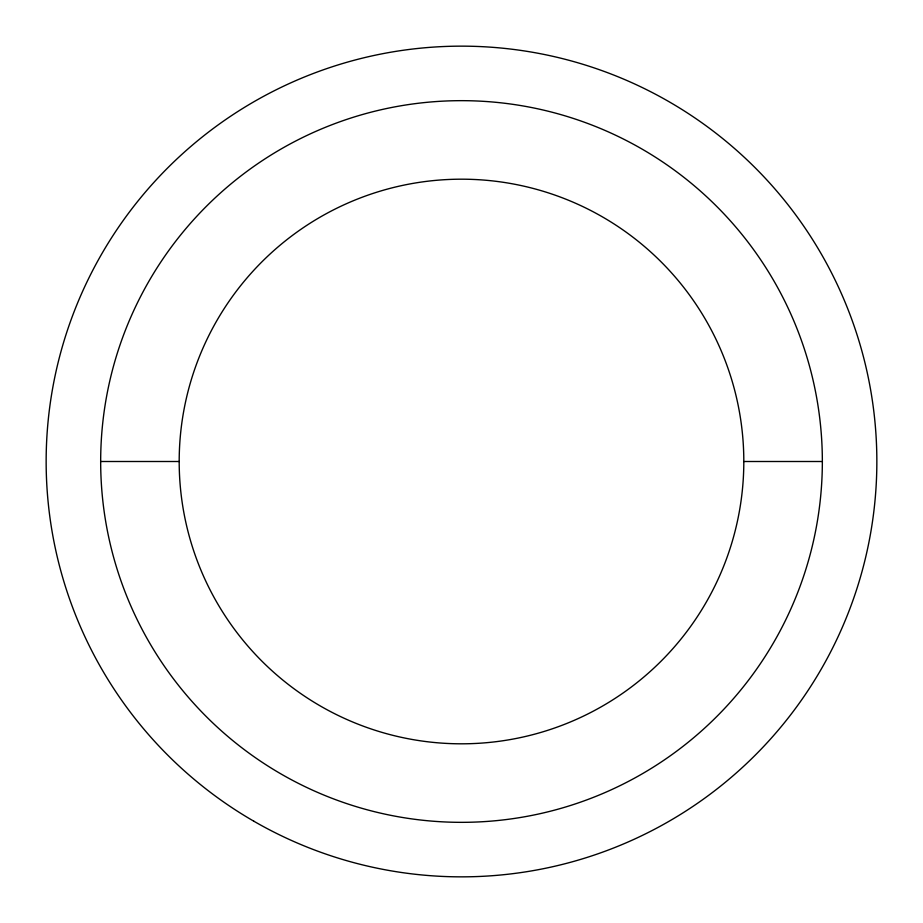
<?xml version="1.0" encoding="UTF-8"?>
<svg xmlns="http://www.w3.org/2000/svg" width="923" height="923" viewBox="0 0 923 923"><rect width="100%" height="100%" fill="white"/><g stroke="black" fill="none" stroke-linecap="round" stroke-linejoin="round"><path stroke-width="1.38" d="M100.653 461.5L179.189 461.5M743.811 461.5A282.311 282.311 0 0 1 320.35 705.991A282.311 282.311 0 0 1 320.35 217.009A282.311 282.311 0 0 1 743.811 461.5L822.347 461.5A360.847 360.847 0 0 0 281.077 149.007A360.847 360.847 0 0 0 281.077 773.993A360.847 360.847 0 0 0 822.347 461.5M253.825 821.205A415.35 415.35 0 0 0 876.85 461.5A415.35 415.35 0 0 0 253.825 101.795A415.35 415.35 0 0 0 253.825 821.205"/></g></svg>
